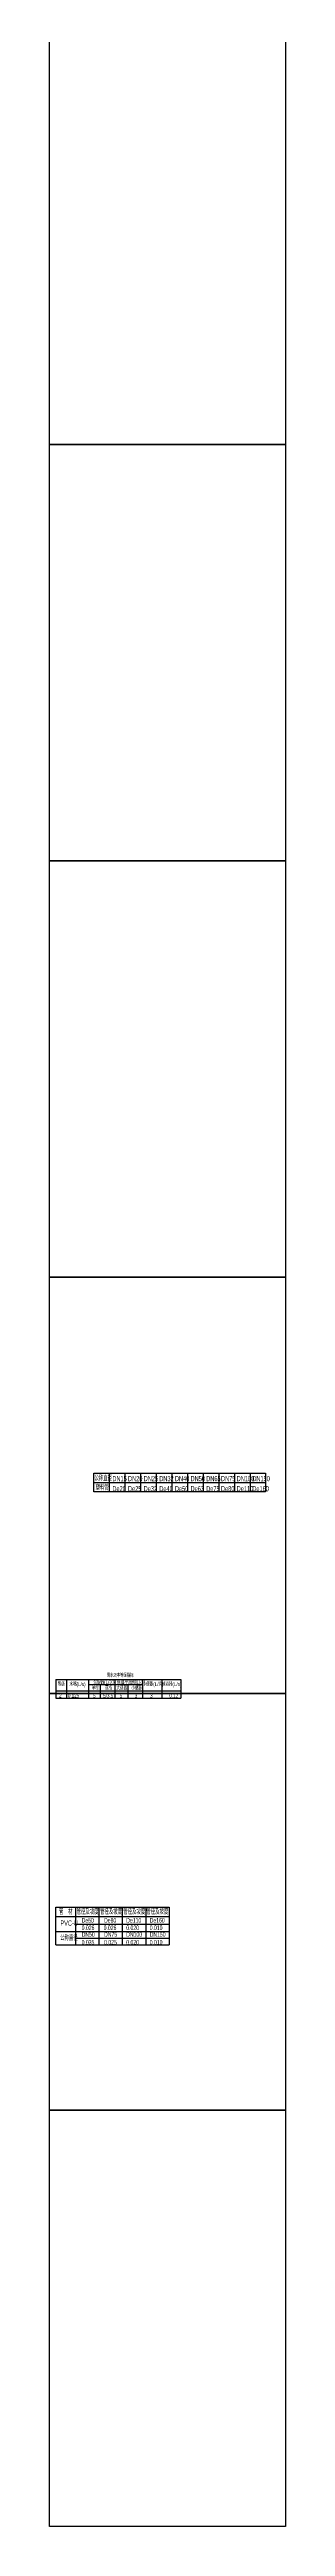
# Model space of a CAD drawing. Extents: x 332286 to 1463507, y -720758 to 86974.
# Drawn here: x 1408626 to 1438812, y -677187 to -360637 of the extents above; entities that cross this region are included whole.
import ezdxf

# ---------------------------------------------------------------- set-up
doc = ezdxf.new("R2010")
doc.units = 0
doc.header["$LTSCALE"] = 1000
doc.header["$MEASUREMENT"] = 0
doc.layers.get('0').update_dxf_attribs({"linetype": 'CONTINUOUS'})
doc.layers.get('Defpoints').update_dxf_attribs({"linetype": 'CONTINUOUS'})
for name, color, linetype in [('0TWT_TEXT', 7, 'CONTINUOUS'), ('TEXT', 7, 'CONTINUOUS'), ('TWT_TEXT', 7, 'CONTINUOUS')]:
    doc.layers.add(name, color=color, linetype=linetype)
doc.layers.add('DIM_MODI', color=6, linetype='CONTINUOUS', plot=False)
doc.styles.add('_JD', font='ros.shx', dxfattribs={"width": 0.65, "bigfont": 'JD.shx'})
doc.styles.add('样式 1', font='ROS', dxfattribs={"width": 0.7, "bigfont": 'JD'})

# ---------------------------------------------------------------- blocks, each defined once
blk = doc.blocks.new('观景对照表')
at = {"layer": 'TEXT'}
for p, q in [((1971, 0), (1971, -2400)), ((3971, 0), (3971, -2400)), ((5971, 0), (5971, -2400)), ((7971, 0), (7971, -2400)), ((9971, 0), (9971, -2400)), ((11971, 0), (11971, -2400)), ((13971, 0), (13971, -2400)), ((15971, 0), (15971, -2400)), ((17971, 0), (17971, -2400)), ((19971, 0), (19971, -2400)), ((21971, 0), (21971, -2400)), ((0, -1200), (21971, -1200))]:
    blk.add_line(p, q, dxfattribs=at)
blk.add_lwpolyline([(21971, -2400), (0, -2400), (0, 0), (21971, 0)], dxfattribs=at)
at = {"layer": 'TEXT', "style": '_JD', "width": 0.65}
for s, p in [('公称直径', (82, -998)), ('塑料管', (218, -2204)), ('DN15', (2367, -1043)), ('De20', (2367, -2332)), ('DN20', (4367, -1043)), ('De25', (4367, -2332)), ('DN25', (6367, -1043)), ('De32', (6367, -2332)), ('DN32', (8367, -1043)), ('De40', (8367, -2332)), ('DN40', (10367, -1043)), ('De50', (10367, -2332)), ('DN50', (12367, -1043)), ('De63', (12367, -2332)), ('DN65', (14367, -1043)), ('De75', (14367, -2332)), ('DN75', (16264, -1043)), ('De80', (16264, -2332)), ('DN100', (18264, -1043)), ('De110', (18264, -2332)), ('DN150', (20264, -1043)), ('De160', (20264, -2332))]:
    blk.add_text(s, height=663.3, dxfattribs=at).set_placement(p)
blk = doc.blocks.new('管道坡度对照表3')
at = {"layer": 'TEXT'}
for p, q in [((2500, 0), (2500, -4800)), ((5500, 0), (5500, -4800)), ((8500, 0), (8500, -4800)), ((11500, 0), (11500, -4800)), ((0, -1200), (14500, -1200)), ((0, -3108), (14500, -3108)), ((2500, -2154), (14500, -2154)), ((0, -4800), (14500, -4800)), ((2500, -3977), (14500, -3977))]:
    blk.add_line(p, q, dxfattribs=at)
blk.add_lwpolyline([(0, -4800), (0, 0), (14500, 0), (14500, -4800)], dxfattribs=at)
at = {"layer": 'TEXT', "style": '_JD', "width": 0.65}
for s, height, p in [('管   材', 663.3, (413, -932)), ('PVC-U', 663.3, (589, -2368)), ('管径及坡度', 663.3, (2664, -918)), ('0.026', 600, (3308, -2931)), ('De50', 600, (3308, -1983)), ('管径及坡度', 663.3, (5666, -918)), ('0.026', 600, (6120, -2931)), ('De80', 600, (6176, -1983)), ('管径及坡度', 663.3, (8631, -918)), ('0.020', 600, (9012, -2931)), ('De110', 600, (9012, -1983)), ('管径及坡度', 663.3, (11580, -918)), ('0.010', 600, (12012, -2931)), ('De160', 600, (12008, -1983)), ('公称直径', 663.3, (562, -4270)), ('0.035', 600, (3308, -4791)), ('DN50', 600, (3308, -3779)), ('0.025', 600, (6176, -4791)), ('DN75', 600, (6176, -3779)), ('0.020', 600, (9012, -4791)), ('DN100', 600, (9012, -3779)), ('0.010', 600, (12012, -4791)), ('DN150', 600, (12008, -3779))]:
    blk.add_text(s, height=height, dxfattribs=at).set_placement(p)

msp = doc.modelspace()

# ---------------------------------------------------------------- linework, layer by layer
for p, q in [((1409422, -568945.3), (1409422, -571345.3)), ((1409422, -568945.3), (1422974.5, -568945.3)), ((1409422, -568945.3), (1425427.7, -568945.3)), ((1410801.5, -568945.3), (1410801.5, -571345.3)), ((1413616.5, -568945.3), (1413616.5, -571345.3)), ((1415119.2, -569592), (1415119.2, -571345.3)), ((1416995, -568945.3), (1416995, -571345.3)), ((1418627.8, -569592), (1418627.8, -571345.3)), ((1420521.4, -568945.3), (1420521.4, -571345.3)), ((1422974.5, -568945.3), (1422974.5, -571345.3)), ((1425427.7, -568945.3), (1425427.7, -571345.3)), ((1409422, -570391.5), (1425427.7, -570391.5)), ((1409422, -571345.3), (1425427.7, -571345.3))]:
    msp.add_line(p, q)
at = {"layer": 'Defpoints', "color": 1}
for points in [[(1408625.9, -357885.5), (1438812, -357885.5), (1438812, -411102.3), (1408625.9, -411102.3)], [(1408625.9, -411102.3), (1438812, -411102.3), (1438812, -464319.2), (1408625.9, -464319.2)], [(1408625.9, -464319.2), (1438812, -464319.2), (1438812, -517536.1), (1408625.9, -517536.1)], [(1408625.9, -517536.1), (1438812, -517536.1), (1438812, -570753), (1408625.9, -570753)], [(1408625.9, -570753), (1438812, -570753), (1438812, -623969.9), (1408625.9, -623969.9)], [(1408625.9, -623969.9), (1438812, -623969.9), (1438812, -677186.8), (1408625.9, -677186.8)]]:
    msp.add_lwpolyline(points, close=True, dxfattribs=at)
at = {"layer": 'DIM_MODI', "const_width": 20}
msp.add_lwpolyline([(1415874.8, -568707.3), (1418942.9, -568707.3)], dxfattribs=at)
at = {"layer": 'TWT_TEXT'}
msp.add_line((1413616.5, -569592), (1420521.4, -569592), dxfattribs=at)

# ---------------------------------------------------------------- block references
at = {"color": 8}
msp.add_blockref('观景对照表', (1414301.2, -542557.5), dxfattribs=at)
at = {"layer": '0TWT_TEXT', "color": 8}
msp.add_blockref('管道坡度对照表3', (1409431.6, -598040.2), dxfattribs=at)

# ---------------------------------------------------------------- texts
at = {"style": '样式 1', "width": 0.7}
for s, height, p in [('等级', 496.12, (1409682.2, -569787.3)), ('水嘴(L/s)', 496.12, (1411176.2, -569787.3)), ('单档', 496.12, (1414021.8, -570282.3, -2835)), ('坐便器(L/次)', 496.12, (1414259.5, -569513.4)), ('双档', 496.12, (1415722.6, -570282.3, -2835)), ('大便器', 496.12, (1417182.4, -570282.3, -2835)), ('便器冲洗阀(L/次)', 496.12, (1417289.7, -569513.4)), ('小便器', 496.12, (1419089.7, -570282.3, -2835)), ('小便器(L/次)', 496.12, (1420539.9, -569787.3)), ('淋浴器(L/s)', 496.12, (1422993.1, -569787.3)), ('2', 496.1, (1409854.5, -571252.8)), ('0.125', 496.12, (1410979.4, -571249.3)), ('5', 496.1, (1414196.8, -571261.6, -2835)), ('5/3.5', 496.12, (1415490.3, -571261.6, -2835)), ('5', 496.1, (1417606.6, -571261.6, -2835)), ('3', 496.1, (1419529.6, -571261.6, -2835)), ('3', 496.1, (1421494.5, -571261.6, -2835)), ('0.12', 496.12, (1423947.6, -571261.6, -2835))]:
    msp.add_text(s, height=height, dxfattribs=at).set_placement(p)
at = {"layer": '0TWT_TEXT', "style": '样式 1', "width": 0.7}
msp.add_text('用水效率等级指标', height=470, dxfattribs=at).set_placement((1415948.7, -568644.5))

doc.saveas('drawing.dxf')
